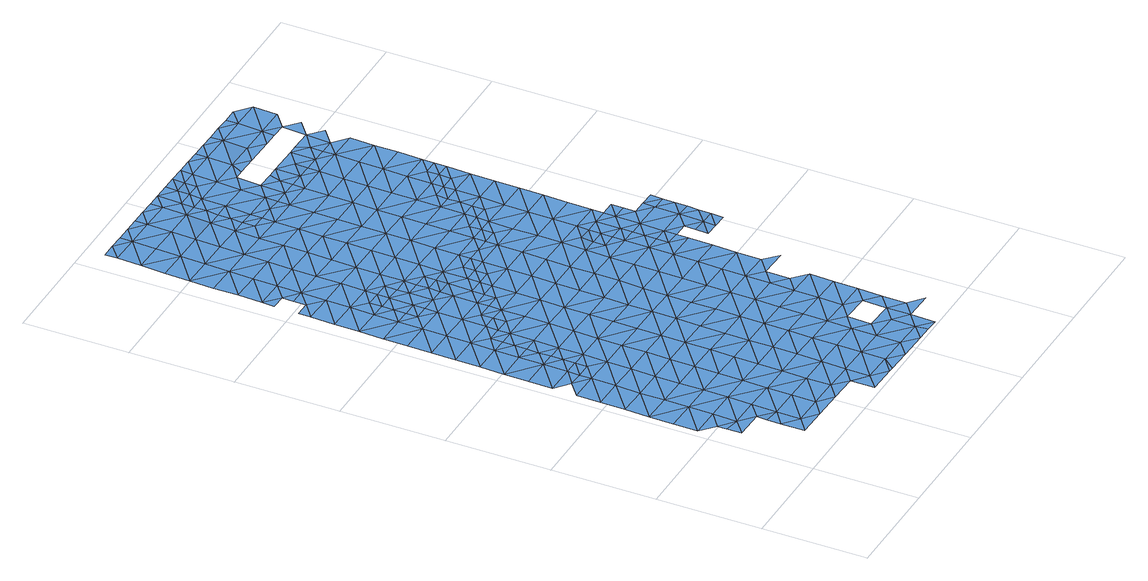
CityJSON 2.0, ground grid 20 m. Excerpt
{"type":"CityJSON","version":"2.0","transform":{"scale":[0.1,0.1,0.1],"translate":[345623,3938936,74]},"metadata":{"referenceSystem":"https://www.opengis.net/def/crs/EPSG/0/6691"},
"CityObjects":{
"waterbody1":{"type":"WaterBody","attributes":{"name":"5","class":"1140","function":"1","WaterBodyRiverFloodingRiskAttribute.description":"3","WaterBodyRiverFloodingRiskAttribute.rankOrg":"1","WaterBodyRiverFloodingRiskAttribute.adminType":"2","WaterBodyRiverFloodingRiskAttribute.scale":"L2"},"geometry":[{"type":"MultiSurface","lod":"1","boundaries":[[[0,1,2]],[[0,3,1]],[[4,5,6]],[[5,7,8]],[[6,2,4]],[[8,6,5]],[[4,2,1]],[[1,3,9]],[[7,10,11]],[[12,13,14]],[[15,14,13]],[[16,17,12]],[[9,18,1]],[[17,16,9]],[[16,12,14]],[[7,5,19]],[[11,20,21]],[[22,5,4]],[[10,7,19]],[[10,20,11]],[[16,18,9]],[[4,1,22]],[[21,23,24]],[[22,1,18]],[[15,25,14]],[[20,23,21]],[[5,26,19]],[[14,27,16]],[[25,27,14]],[[24,23,28]],[[26,5,22]],[[16,29,18]],[[27,29,16]],[[29,22,18]],[[15,30,25]],[[31,20,10]],[[19,26,32]],[[10,19,33]],[[34,28,23]],[[33,19,32]],[[33,31,10]],[[22,35,26]],[[36,23,20]],[[29,35,22]],[[37,34,23]],[[30,38,25]],[[31,36,20]],[[39,32,26]],[[25,40,27]],[[35,41,26]],[[36,37,23]],[[40,29,27]],[[40,25,38]],[[26,41,39]],[[36,42,37]],[[33,32,43]],[[33,44,31]],[[38,30,45]],[[46,42,47]],[[46,37,42]],[[35,29,48]],[[43,32,39]],[[43,44,33]],[[48,29,40]],[[49,41,35]],[[42,50,47]],[[50,51,52]],[[31,53,36]],[[52,47,50]],[[54,40,38]],[[44,53,31]],[[55,56,57]],[[58,35,48]],[[57,56,45]],[[59,42,36]],[[41,60,39]],[[61,56,55]],[[62,63,64]],[[65,54,38]],[[62,51,50]],[[64,51,62]],[[38,45,65]],[[40,54,48]],[[35,58,49]],[[45,56,65]],[[66,67,68]],[[66,63,62]],[[68,63,66]],[[41,49,60]],[[69,44,43]],[[54,70,48]],[[36,53,59]],[[71,62,50]],[[43,39,72]],[[50,42,73]],[[74,67,66]],[[72,39,60]],[[75,65,56]],[[69,53,44]],[[58,48,76]],[[42,59,73]],[[58,77,49]],[[62,71,66]],[[78,79,61]],[[80,74,66]],[[56,61,79]],[[76,77,58]],[[69,43,72]],[[48,70,76]],[[71,50,73]],[[49,77,60]],[[65,81,54]],[[53,82,59]],[[71,83,66]],[[84,72,60]],[[56,79,75]],[[85,70,54]],[[66,83,80]],[[78,86,79]],[[87,73,59]],[[53,69,82]],[[81,65,75]],[[84,60,77]],[[88,59,82]],[[89,71,73]],[[72,90,69]],[[91,92,93]],[[94,75,79]],[[86,94,79]],[[93,80,91]],[[54,81,85]],[[80,83,91]],[[95,72,84]],[[96,82,69]],[[76,70,97]],[[59,88,87]],[[98,83,71]],[[99,92,91]],[[90,72,95]],[[100,81,75]],[[70,85,97]],[[89,73,87]],[[82,96,88]],[[77,76,101]],[[83,98,91]],[[102,100,75]],[[103,99,91]],[[100,85,81]],[[101,76,97]],[[101,104,77]],[[102,75,94]],[[96,69,90]],[[105,87,88]],[[86,106,94]],[[84,77,104]],[[71,89,98]],[[96,105,88]],[[95,84,104]],[[107,90,95]],[[87,108,89]],[[103,91,109]],[[91,98,109]],[[97,85,110]],[[110,85,100]],[[97,111,101]],[[107,95,104]],[[112,96,90]],[[113,100,102]],[[114,98,89]],[[87,105,108]],[[102,94,115]],[[94,106,115]],[[116,103,109]],[[117,103,116]],[[117,118,119]],[[120,113,102]],[[121,114,89]],[[115,120,102]],[[122,105,96]],[[97,110,111]],[[121,89,108]],[[101,123,104]],[[90,107,124]],[[118,117,116]],[[106,125,115]],[[126,100,113]],[[127,123,101]],[[112,90,124]],[[110,100,126]],[[127,101,111]],[[105,128,108]],[[129,115,125]],[[109,98,130]],[[130,98,114]],[[131,110,126]],[[96,112,122]],[[132,121,108]],[[129,133,115]],[[118,116,134]],[[107,104,135]],[[115,133,120]],[[116,109,136]],[[124,107,135]],[[128,105,122]],[[104,123,135]],[[116,136,134]],[[111,110,137]],[[113,120,138]],[[139,114,121]],[[133,138,120]],[[109,130,136]],[[137,110,131]],[[127,111,137]],[[112,124,140]],[[132,108,128]],[[127,141,123]],[[132,139,121]],[[142,130,114]],[[124,135,140]],[[112,143,122]],[[131,126,144]],[[145,134,146]],[[141,127,137]],[[134,136,146]],[[123,147,135]],[[138,133,148]],[[149,145,150]],[[151,136,130]],[[112,140,152]],[[122,153,128]],[[150,145,146]],[[143,153,122]],[[138,154,144]],[[155,123,141]],[[133,156,148]],[[157,131,144]],[[112,152,143]],[[154,138,148]],[[114,139,142]],[[158,141,137]],[[123,155,147]],[[151,130,142]],[[137,131,159]],[[157,144,154]],[[150,146,160]],[[140,135,161]],[[132,128,162]],[[141,163,155]],[[159,131,157]],[[146,136,164]],[[161,135,147]],[[162,128,153]],[[162,165,132]],[[164,136,151]],[[146,164,160]],[[152,140,166]],[[139,132,165]],[[155,167,147]],[[158,137,159]],[[141,158,163]],[[166,140,161]],[[167,155,163]],[[166,168,152]],[[143,152,168]],[[143,169,153]],[[170,171,172]],[[142,139,173]],[[174,160,164]],[[167,175,147]],[[176,177,172]],[[168,169,143]],[[169,162,153]],[[151,142,173]],[[178,164,151]],[[139,165,173]],[[179,165,162]],[[172,171,176]],[[175,180,147]],[[161,180,166]],[[181,177,176]],[[182,177,181]],[[174,164,183]],[[161,147,180]],[[184,179,162]],[[185,182,181]],[[169,184,162]],[[171,186,176]],[[151,173,178]],[[187,175,167]],[[181,188,185]],[[189,190,165]],[[189,165,179]],[[166,191,168]],[[192,185,188]],[[192,193,194]],[[173,165,190]],[[180,191,166]],[[195,164,178]],[[183,164,195]],[[196,181,176]],[[168,197,169]],[[193,192,188]],[[191,198,168]],[[199,179,184]],[[197,200,169]],[[176,186,196]],[[201,202,203]],[[204,183,195]],[[203,183,204]],[[200,205,169]],[[181,206,188]],[[207,196,186]],[[168,198,197]],[[173,190,208]],[[184,169,205]],[[209,199,184]],[[201,203,204]],[[178,173,210]],[[205,211,184]],[[193,188,212]],[[211,209,184]],[[213,212,188]],[[181,196,206]],[[190,214,208]],[[210,173,208]],[[206,213,188]],[[215,204,195]],[[216,197,198]],[[207,217,196]],[[195,178,215]],[[204,218,201]],[[214,219,208]],[[178,210,215]],[[196,220,206]],[[221,218,204]],[[215,221,204]],[[212,222,223]],[[213,222,212]],[[196,217,220]],[[224,210,208]],[[225,226,223]],[[227,213,206]],[[220,227,206]],[[224,208,219]],[[217,228,220]],[[225,223,222]],[[229,215,210]],[[221,230,218]],[[217,231,228]],[[228,232,220]],[[233,218,230]],[[224,219,234]],[[235,213,227]],[[236,233,230]],[[237,229,210]],[[213,238,222]],[[239,225,222]],[[237,210,224]],[[240,221,215]],[[230,241,236]],[[231,242,228]],[[243,235,227]],[[244,245,246]],[[246,236,241]],[[238,239,222]],[[229,240,215]],[[242,247,228]],[[238,213,235]],[[244,246,241]],[[221,248,230]],[[232,228,247]],[[243,249,235]],[[250,244,241]],[[251,252,242]],[[242,252,247]],[[253,239,238]],[[248,221,240]],[[248,254,230]],[[241,230,254]],[[255,235,249]],[[252,256,247]],[[238,257,253]],[[251,258,252]],[[255,259,235]],[[250,241,254]],[[238,235,259]],[[256,252,258]],[[238,259,257]],[[260,261,262]],[[263,250,254]],[[262,250,263]],[[255,249,264]],[[260,262,263]],[[258,265,256]],[[266,257,259]],[[265,258,267]],[[264,268,255]],[[256,265,269]],[[259,270,266]],[[267,271,265]],[[259,255,268]],[[272,268,264]],[[269,265,273]],[[259,274,270]],[[274,259,268]],[[265,271,273]],[[275,268,272]],[[276,270,274]],[[273,271,277]],[[275,278,268]],[[268,279,274]],[[275,273,280]],[[276,274,281]],[[279,268,278]],[[281,274,279]]]}]},
"waterbody2":{"type":"WaterBody","attributes":{"name":"5","class":"1140","function":"1","WaterBodyRiverFloodingRiskAttribute.description":"3","WaterBodyRiverFloodingRiskAttribute.rankOrg":"2","WaterBodyRiverFloodingRiskAttribute.adminType":"2","WaterBodyRiverFloodingRiskAttribute.scale":"L2"},"geometry":[{"type":"MultiSurface","lod":"1","boundaries":[[[28,282,283]],[[282,284,283]],[[285,283,284]],[[28,34,282]],[[286,285,284]],[[286,287,288]],[[289,287,286]],[[34,46,282]],[[289,286,284]],[[37,46,34]],[[290,291,288]],[[46,47,282]],[[282,47,284]],[[287,290,288]],[[292,293,291]],[[47,52,284]],[[51,289,284]],[[52,51,284]],[[63,287,289]],[[293,294,295]],[[64,63,289]],[[64,289,51]],[[292,291,290]],[[295,294,296]],[[68,67,287]],[[287,67,290]],[[68,287,63]],[[294,293,292]],[[67,297,290]],[[298,296,299]],[[299,296,294]],[[290,300,292]],[[298,301,302]],[[303,294,292]],[[74,297,67]],[[298,299,304]],[[305,306,307]],[[294,308,299]],[[300,290,297]],[[301,298,304]],[[305,302,309]],[[308,310,299]],[[311,304,299]],[[310,311,299]],[[294,303,308]],[[74,93,297]],[[305,309,306]],[[292,300,303]],[[312,313,314]],[[302,301,309]],[[315,301,304]],[[93,92,297]],[[74,80,93]],[[316,304,311]],[[300,297,92]],[[317,308,303]],[[318,319,314]],[[304,316,315]],[[320,314,313]],[[321,306,322]],[[306,309,322]],[[313,321,322]],[[300,323,303]],[[324,317,303]],[[325,326,319]],[[301,327,309]],[[320,313,322]],[[300,92,328]],[[301,315,329]],[[318,314,320]],[[99,328,92]],[[323,324,303]],[[326,325,330]],[[315,331,329]],[[322,309,327]],[[300,328,323]],[[325,319,318]],[[301,329,327]],[[332,320,322]],[[327,333,322]],[[325,334,330]],[[330,335,336]],[[99,103,328]],[[331,337,329]],[[338,324,323]],[[320,339,318]],[[117,119,328]],[[328,119,323]],[[117,328,103]],[[337,340,329]],[[339,325,318]],[[341,336,335]],[[342,343,344]],[[343,337,345]],[[322,333,332]],[[346,338,323]],[[330,334,335]],[[329,347,327]],[[345,344,343]],[[119,346,323]],[[348,349,350]],[[351,334,325]],[[343,340,337]],[[320,332,339]],[[352,348,350]],[[341,335,353]],[[350,341,352]],[[342,354,343]],[[333,327,347]],[[329,340,347]],[[352,341,353]],[[333,355,332]],[[346,119,356]],[[325,339,351]],[[356,119,118]],[[334,357,335]],[[358,340,343]],[[359,343,354]],[[360,334,351]],[[361,346,356]],[[362,346,361]],[[363,353,335]],[[333,347,364]],[[354,362,361]],[[365,348,352]],[[118,145,356]],[[357,334,360]],[[366,347,340]],[[357,363,335]],[[333,364,355]],[[359,354,361]],[[339,332,367]],[[145,149,356]],[[118,134,145]],[[358,343,359]],[[352,368,365]],[[361,356,149]],[[351,339,367]],[[352,353,363]],[[332,355,367]],[[366,340,358]],[[369,359,361]],[[370,371,351]],[[352,372,368]],[[370,351,367]],[[364,347,373]],[[364,374,355]],[[360,351,371]],[[352,363,372]],[[361,149,375]],[[373,347,366]],[[373,374,364]],[[371,376,360]],[[377,367,355]],[[359,378,358]],[[379,363,357]],[[375,149,150]],[[357,360,376]],[[380,368,372]],[[369,361,375]],[[369,378,359]],[[363,379,372]],[[381,380,372]],[[150,160,375]],[[378,382,358]],[[370,170,371]],[[377,355,374]],[[370,367,377]],[[379,357,376]],[[366,382,373]],[[366,358,382]],[[383,381,372]],[[177,376,371]],[[172,177,371]],[[370,384,170]],[[172,371,170]],[[384,370,377]],[[382,385,373]],[[372,379,383]],[[369,375,386]],[[387,378,369]],[[375,160,386]],[[374,373,385]],[[182,185,376]],[[182,376,177]],[[386,387,369]],[[379,376,185]],[[385,388,374]],[[171,170,384]],[[389,381,383]],[[160,174,386]],[[185,192,379]],[[377,374,388]],[[390,384,377]],[[192,194,379]],[[379,194,383]],[[391,392,378]],[[174,203,386]],[[194,393,383]],[[171,384,186]],[[378,387,391]],[[389,383,393]],[[382,378,392]],[[202,387,386]],[[394,186,384]],[[377,388,390]],[[203,174,183]],[[203,202,386]],[[392,395,382]],[[385,382,395]],[[384,390,394]],[[396,391,387]],[[393,194,397]],[[194,193,397]],[[388,398,390]],[[396,387,202]],[[388,385,398]],[[207,186,394]],[[399,393,397]],[[400,394,390]],[[201,396,202]],[[385,395,398]],[[193,223,397]],[[212,223,193]],[[226,399,397]],[[392,391,401]],[[402,395,392]],[[223,226,397]],[[207,394,217]],[[400,390,398]],[[391,396,401]],[[400,403,394]],[[201,233,396]],[[394,403,217]],[[402,392,401]],[[218,233,201]],[[233,236,396]],[[401,396,236]],[[404,395,402]],[[398,395,405]],[[236,246,401]],[[245,402,401]],[[398,406,400]],[[231,217,403]],[[246,245,401]],[[395,404,405]],[[400,407,403]],[[242,231,403]],[[406,398,405]],[[408,402,245]],[[402,409,404]],[[407,242,403]],[[408,409,402]],[[407,400,406]],[[408,245,244]],[[405,404,410]],[[251,242,407]],[[410,404,409]],[[244,262,408]],[[406,405,411]],[[406,412,407]],[[258,251,407]],[[262,244,250]],[[262,261,408]],[[408,261,409]],[[411,405,410]],[[261,413,409]],[[406,411,412]],[[258,407,412]],[[410,409,413]],[[260,413,261]],[[267,258,412]],[[410,413,414]],[[411,410,415]],[[412,411,415]],[[267,412,271]],[[410,414,415]],[[415,416,412]],[[412,416,271]]]}]},
"waterbody3":{"type":"WaterBody","attributes":{"name":"5","class":"1140","function":"1","WaterBodyRiverFloodingRiskAttribute.description":"3","WaterBodyRiverFloodingRiskAttribute.rankOrg":"1","WaterBodyRiverFloodingRiskAttribute.adminType":"2","WaterBodyRiverFloodingRiskAttribute.scale":"L2"},"geometry":[{"type":"MultiSurface","lod":"1","boundaries":[[[331,316,417]],[[418,311,310]],[[310,308,418]],[[316,311,417]],[[344,418,324]],[[344,345,417]],[[345,337,417]],[[417,418,344]],[[342,344,419]],[[354,342,419]],[[354,419,362]],[[338,419,324]],[[344,324,419]],[[337,331,417]],[[338,362,419]],[[362,338,346]],[[417,311,418]],[[331,315,316]],[[317,324,418]],[[317,418,308]]]}]},
"waterbody4":{"type":"WaterBody","attributes":{"name":"5","class":"1140","function":"1","WaterBodyRiverFloodingRiskAttribute.description":"3","WaterBodyRiverFloodingRiskAttribute.rankOrg":"2","WaterBodyRiverFloodingRiskAttribute.adminType":"2","WaterBodyRiverFloodingRiskAttribute.scale":"L2"},"geometry":[{"type":"MultiSurface","lod":"1","boundaries":[[[197,216,420]],[[200,197,420]],[[205,200,420]],[[421,209,211]],[[209,421,422]],[[219,209,422]],[[234,219,422]],[[214,189,423]],[[190,189,214]],[[424,425,426]],[[424,426,427]],[[424,427,428]],[[429,428,427]],[[429,427,430]],[[431,432,433]],[[430,431,420]],[[420,431,421]],[[421,431,433]],[[433,434,421]],[[219,214,423]],[[435,436,433]],[[433,432,435]],[[431,437,432]],[[427,426,438]],[[427,431,430]],[[216,430,420]],[[420,421,205]],[[199,209,423]],[[199,423,179]],[[211,205,421]],[[434,422,421]],[[234,422,439]],[[423,209,219]],[[189,179,423]],[[437,431,438]],[[438,431,427]],[[436,435,440]],[[436,434,433]],[[441,422,434]],[[441,439,422]]]}]}
},
"vertices":[
[35,181,6],[63,176,6],[35,199,6],[35,153,6],[64,222,6],[65,268,6],[7,223,6],[9,315,6],[8,269,6],[91,152,6],[66,360,6],[10,361,7],[90,106,5],[90,60,5],[118,82,5],[146,59,5],[119,128,5],[91,132,5],[120,175,6],[66,314,6],[67,407,7],[11,408,7],[121,221,6],[68,453,7],[11,454,7],[175,81,5],[122,267,6],[176,127,5],[40,477,7],[177,174,5],[203,58,5],[124,406,6],[122,313,6],[123,360,6],[68,476,7],[177,220,6],[125,452,6],[97,476,7],[232,80,5],[179,312,6],[232,126,5],[178,266,6],[126,498,7],[180,359,6],[181,405,6],[259,57,4],[97,499,7],[98,522,7],[233,173,5],[235,265,5],[126,544,7],[98,568,7],[98,545,7],[181,451,6],[289,125,5],[259,10,4],[287,33,4],[259,55,4],[234,219,5],[182,497,6],[236,311,6],[315,9,4],[127,591,7],[99,614,7],[99,591,7],[288,79,4],[128,637,7],[100,660,7],[100,637,7],[237,404,6],[290,172,5],[184,590,7],[236,358,6],[183,543,7],[128,660,7],[345,78,4],[291,218,5],[291,264,5],[324,9,4],[344,32,4],[157,659,7],[346,124,4],[238,450,6],[185,636,7],[292,310,5],[346,171,4],[372,8,3],[240,542,6],[239,496,6],[240,589,6],[294,403,6],[185,682,7],[157,706,7],[157,683,7],[401,31,3],[293,357,5],[295,449,6],[347,217,5],[241,635,7],[186,705,7],[402,124,3],[348,263,5],[401,77,3],[214,705,7],[349,309,5],[295,495,6],[429,7,2],[350,356,5],[296,541,6],[242,681,7],[403,170,4],[404,216,4],[351,448,5],[430,100,2],[298,634,6],[457,30,1],[243,727,7],[214,728,7],[243,750,7],[215,751,7],[458,76,1],[297,588,6],[352,494,5],[405,308,5],[350,402,5],[460,7,1],[431,146,3],[405,262,4],[353,540,6],[485,6,1],[299,680,7],[460,169,2],[354,587,6],[486,53,1],[271,750,7],[406,355,5],[299,726,7],[461,215,3],[487,99,0],[354,633,6],[407,401,5],[461,261,3],[355,679,6],[409,493,5],[488,145,1],[272,773,7],[300,773,7],[463,354,4],[515,75,0],[272,796,7],[301,796,7],[356,725,7],[408,447,5],[409,539,5],[516,122,0],[462,307,4],[543,52,0],[516,168,1],[518,260,2],[517,214,1],[329,795,7],[464,400,4],[410,586,5],[490,284,3],[357,772,7],[411,632,6],[465,446,5],[491,330,3],[465,492,5],[466,538,5],[222,1167,10],[250,1166,10],[222,1190,11],[412,678,6],[357,795,7],[520,353,3],[251,1189,10],[223,1213,11],[413,724,6],[439,608,5],[520,399,3],[252,1236,12],[223,1236,12],[386,794,7],[467,585,5],[224,1259,13],[279,1166,10],[547,329,2],[252,1282,13],[439,631,5],[440,655,6],[521,445,4],[224,1282,13],[253,1305,14],[224,1306,14],[413,771,6],[307,1188,10],[494,515,5],[522,491,4],[467,608,5],[494,538,5],[415,840,7],[386,840,7],[386,817,7],[414,817,7],[495,561,5],[308,1235,11],[307,1165,9],[469,677,6],[496,607,5],[469,723,6],[495,584,5],[281,1305,14],[309,1281,13],[468,654,5],[470,770,6],[522,514,4],[335,1165,9],[443,839,7],[496,654,5],[336,1211,10],[471,816,6],[310,1327,14],[281,1328,14],[525,676,5],[310,1350,15],[282,1351,15],[337,1257,12],[364,1188,9],[527,769,6],[472,862,7],[364,1164,9],[371,1210,9],[443,863,7],[525,653,5],[366,1280,13],[444,886,7],[526,722,5],[366,1326,14],[339,1350,15],[528,815,6],[473,908,7],[392,1164,9],[355,1257,12],[473,931,7],[445,932,7],[444,909,7],[393,1210,9],[528,861,6],[394,1256,12],[501,931,7],[420,1163,8],[421,1187,9],[367,1349,14],[529,907,6],[422,1279,12],[449,1209,9],[395,1349,14],[449,1163,8],[423,1325,14],[530,977,7],[502,977,7],[502,954,7],[530,953,7],[450,1255,12],[477,1186,9],[423,1348,14],[477,1162,8],[479,1278,12],[466,1209,9],[452,1348,14],[505,1162,8],[478,1255,12],[506,1208,10],[480,1324,14],[507,1254,12],[480,1347,14],[534,1185,9],[536,1277,12],[536,1323,14],[535,1231,11],[508,1347,14],
[69,499,7],[12,500,7],[70,545,7],[13,546,7],[14,593,7],[71,638,7],[15,639,8],[70,592,7],[72,684,8],[15,685,8],[73,730,8],[16,731,8],[74,776,8],[17,777,8],[18,824,8],[129,683,7],[19,870,9],[74,823,8],[130,729,7],[76,915,9],[19,916,9],[130,775,8],[75,869,8],[20,962,10],[49,985,10],[21,985,10],[102,799,8],[77,961,9],[103,822,8],[103,845,8],[21,1032,10],[50,1031,10],[22,1055,10],[104,892,8],[104,868,8],[131,799,8],[79,1100,10],[23,1101,11],[78,1054,10],[49,1008,10],[78,1008,10],[187,774,7],[159,798,8],[80,1146,11],[23,1147,11],[134,960,9],[186,728,7],[133,914,8],[24,1193,12],[132,891,8],[135,1053,9],[134,1007,9],[81,1192,12],[82,1239,13],[25,1240,13],[161,891,8],[187,798,8],[136,1099,10],[189,913,8],[26,1286,14],[188,844,8],[189,867,8],[160,844,8],[160,867,8],[216,797,7],[190,959,8],[55,1355,15],[27,1355,15],[27,1332,15],[137,1145,11],[83,1331,15],[82,1285,14],[216,843,8],[192,1052,9],[244,774,7],[138,1238,13],[246,912,8],[245,866,8],[138,1191,12],[244,820,7],[216,820,8],[139,1284,14],[191,1006,8],[84,1354,15],[247,958,8],[193,1098,9],[112,1354,15],[302,865,7],[193,1144,10],[194,1190,11],[140,1330,15],[248,1005,8],[248,1051,8],[301,819,7],[195,1237,12],[249,1097,9],[303,911,8],[196,1283,14],[140,1353,15],[169,1353,15],[303,957,8],[197,1329,15],[250,1143,9],[304,1004,8],[358,818,7],[358,864,7],[305,1050,8],[197,1352,15],[306,1096,8],[359,910,7],[360,956,7],[225,1352,15],[307,1142,9],[361,1003,7],[415,863,7],[253,1328,15],[362,1049,8],[254,1351,15],[362,1095,8],[416,909,7],[417,955,7],[363,1141,8],[417,1002,7],[418,1048,7],[419,1094,7],[420,1140,8],[473,954,7],[474,1001,7],[475,1047,7],[476,1093,7],[477,1139,8],[531,1000,7],[532,1046,7],[532,1092,7],[533,1138,8],
[132,868,8],[131,822,8],[188,821,8],
[523,538,4],[524,584,5],[524,630,5],[468,631,5],[578,467,3],[606,467,2],[607,490,2],[579,490,3],[550,468,3],[550,491,4],[551,514,4],[579,537,4],[608,559,4],[580,583,4],[552,606,5],[608,582,4],[581,606,5],[608,536,3],[607,513,3],[553,653,5],[609,605,4],[553,629,5]
]}
